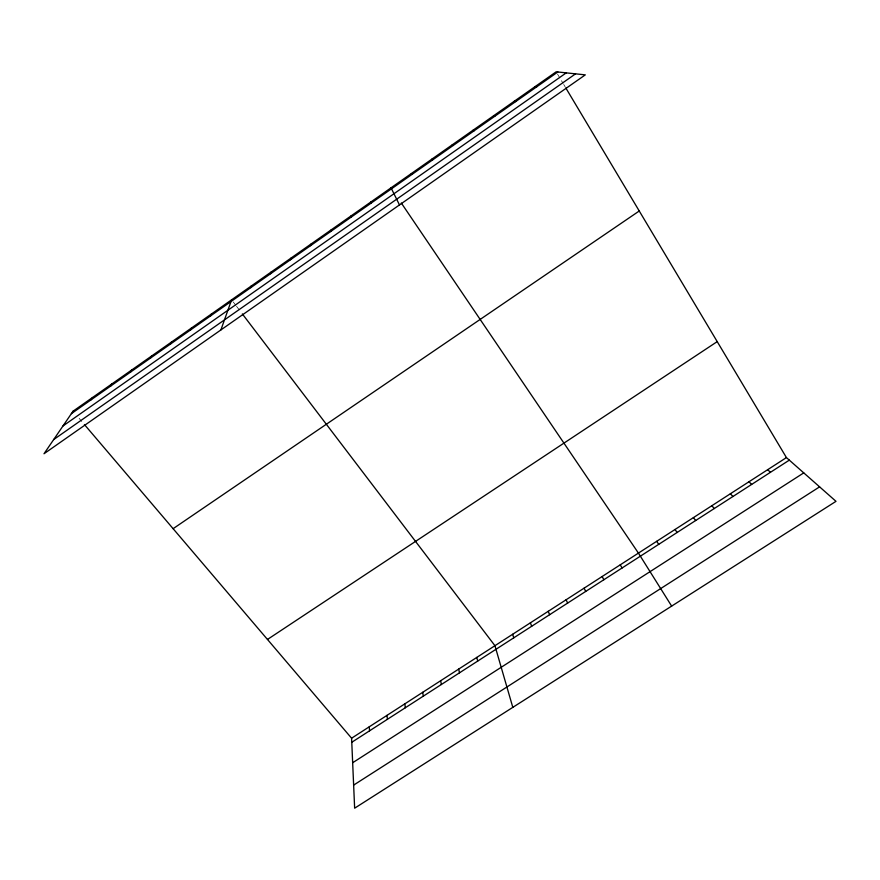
<?xml version="1.0" encoding="UTF-8"?>
<svg xmlns="http://www.w3.org/2000/svg" width="880" height="880" viewBox="0 0 880 880"><rect width="100%" height="100%" fill="white"/><g stroke="black" fill="none" stroke-linecap="round" stroke-linejoin="round"><path stroke-width="0.66" stroke-dasharray="4.4 3.3" d="M79.167 418.374L81.785 421.454M233.266 301.983L235.752 305.25M236.577 306.339L239.888 310.684M557.546 74.118L563.035 83.314M563.728 84.458L565.103 86.757"/><path stroke-width="1.32" d="M310.541 245.674L310.618 244.31M290.521 259.732L290.741 258.28M270.589 273.735L270.941 272.184M250.745 287.672L251.229 286.022M220.891 329.934L231.605 299.816M210.727 315.777L211.475 313.951M190.553 329.945L191.444 328.031M170.467 344.058L171.49 342.045M150.469 358.094L151.624 356.004M130.559 372.075L131.846 369.886M110.748 386.001L112.167 383.724M91.014 399.861L92.565 397.485M71.368 413.655L557.843 71.984M62.953 425.986L566.247 72.864M53.669 439.582L575.564 73.843M173.118 528.682L639.243 211.002M267.476 639.452L717.211 341.627M351.593 738.21L786.434 457.589L836 501.336L354.64 808.192L351.593 738.21L84.403 424.534M351.769 742.291L789.316 460.141M352.66 762.74L803.759 472.879M353.639 785.103L819.599 486.86M535.205 86.548L536.723 86.823M514.338 101.211L515.702 101.585M493.548 115.808L494.769 116.292M472.868 130.339L473.935 130.922M452.265 144.804L453.189 145.486M767.679 469.7L770.44 472.307M431.761 159.214L432.542 159.995M749.001 481.745L751.641 484.429M730.389 493.757L732.908 496.507M711.854 505.714L714.252 508.541M693.396 517.627L695.673 520.52M242.363 313.94L494.934 645.7L512.809 707.355M675.004 529.496L677.171 532.455M411.345 173.547L411.983 174.438M656.678 541.321L658.735 544.346M401.324 203.038L638.429 553.102L671.649 606.111M565.785 87.912L786.434 457.589M620.257 564.828L622.072 567.985M602.14 576.521L603.856 579.733M391.028 187.825L399.487 204.93M584.111 588.159L585.695 591.437M566.137 599.753L567.622 603.097M548.229 611.303L549.604 614.713M530.398 622.82L531.663 626.285M512.633 634.282L513.788 637.813M370.788 202.037L371.14 203.115M476.773 657.426L477.708 661.078M458.678 669.097L459.503 672.815M440.66 680.724L441.375 684.508M350.647 216.194L350.845 217.371M422.708 692.318L423.313 696.157M404.822 703.857L405.317 707.762M387.013 715.352L387.398 719.312M369.27 726.803L369.545 730.829M330.594 230.285L330.649 231.55M73.051 411.202L44 453.761L585.299 74.866L556.171 71.808L73.051 411.202"/></g></svg>
